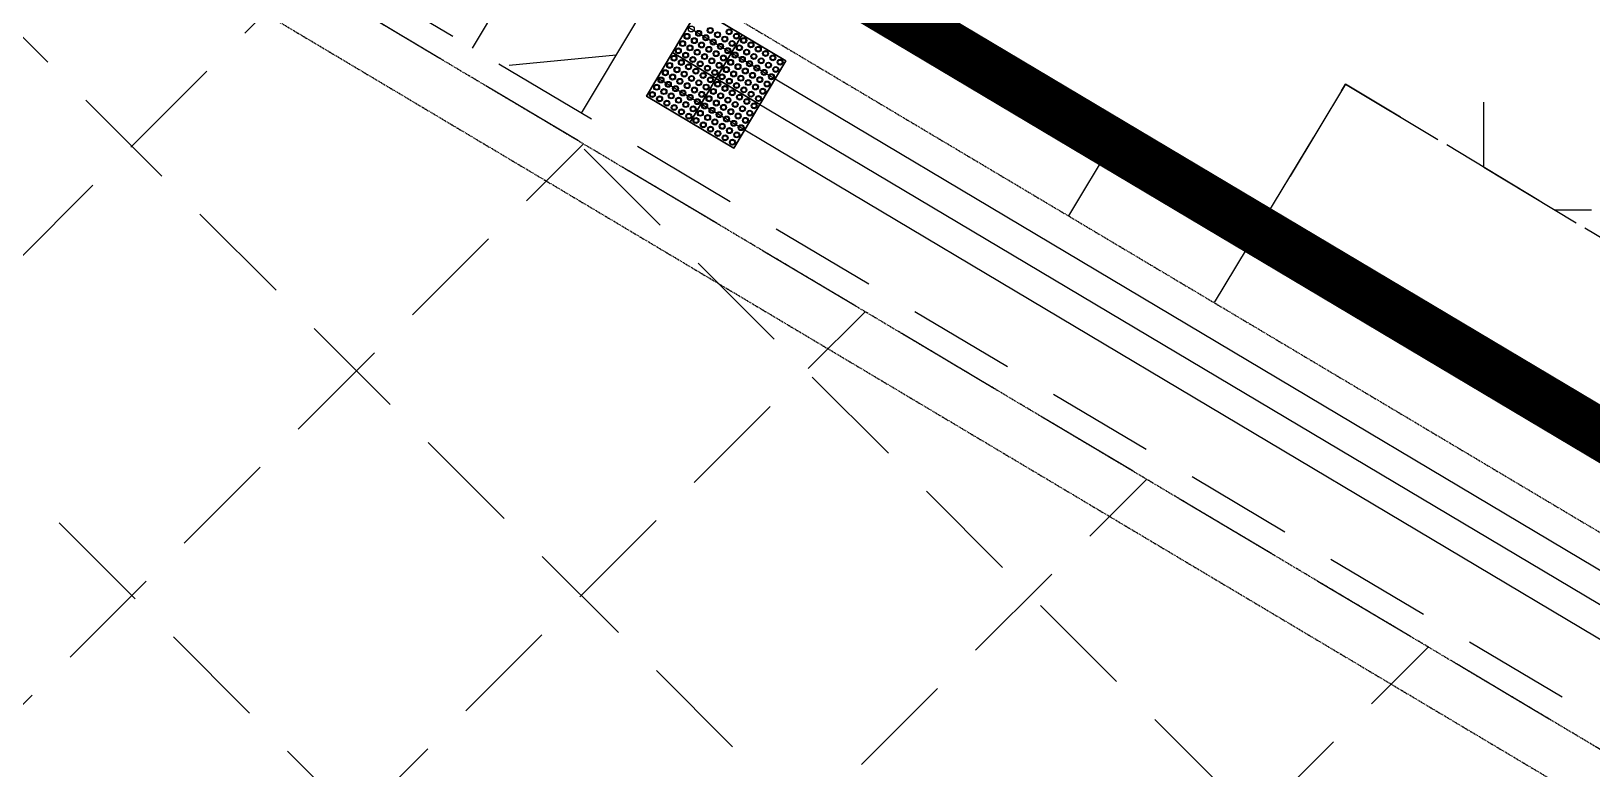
# Model space of a CAD drawing. Header units: millimetres. Extents: x 832728086 to 834530684, y 817551485 to 818349469.
# Drawn here: x 834316023 to 834325232, y 817907181 to 817911535 of the extents above; entities that cross this region are included whole.
import ezdxf

# ---------------------------------------------------------------- set-up
doc = ezdxf.new("R2010")
doc.units = ezdxf.units.MM
doc.header["$LTSCALE"] = 100
doc.linetypes.add('Hidden', pattern=[9.525, 6.35, -3.175])
doc.linetypes.add('Phasing$0$DASHED', pattern=[19.05, 12.7, -6.35])
for name, color, linetype in [('+C-160', 160, 'Hidden'), ('000-Tactile-l', 8, 'Continuous'), ('Phasing$0$Interface Line', 210, 'Continuous')]:
    doc.layers.add(name, color=color, linetype=linetype)
doc.layers.add('000-helpline', color=30, linetype='Continuous', lineweight=30, plot=False)

# ---------------------------------------------------------------- blocks, each defined once
blk = doc.blocks.new('tactile')
at = {"layer": '000-helpline', "ltscale": 0.015}
for points in [[(834320.2753, 817911.5634), (834320.1218, 817911.3057), (834319.8641, 817911.4592), (834320.0176, 817911.717)], [(834320.5331, 817911.4099), (834320.3795, 817911.1522), (834320.1218, 817911.3057), (834320.2753, 817911.5634)], [(834320.1218, 817911.3057), (834319.9683, 817911.048), (834319.7105, 817911.2015), (834319.8641, 817911.4592)], [(834320.3795, 817911.1522), (834320.226, 817910.8944), (834319.9683, 817911.048), (834320.1218, 817911.3057)]]:
    blk.add_lwpolyline(points, close=True, dxfattribs=at)
at = {"layer": '000-Tactile-l', "ltscale": 5e-05}
for p, q in [((834319.9536, 817911.6096), (834335.3016, 817902.4674)), ((834319.8641, 817911.4592), (834335.2121, 817902.317)), ((834319.7745, 817911.3089), (834335.1225, 817902.1667))]:
    blk.add_line(p, q, dxfattribs=at)
at = {"layer": '000-Tactile-l'}
blk.add_lwpolyline([(834320.0176, 817911.717), (834320.5331, 817911.4099), (834320.226, 817910.8944), (834319.7105, 817911.2015)], close=True, dxfattribs=at)
at = {"layer": '000-Tactile-l', "ltscale": 0.015}
for centre, radius in [((834319.9751, 817911.5968), 0.0175), ((834320.018, 817911.5712), 0.0175), ((834320.018, 817911.5712), 0.0125), ((834320.0866, 817911.5886), 0.0175), ((834320.0866, 817911.5886), 0.0125), ((834320.1296, 817911.563), 0.0175), ((834320.1981, 817911.5803), 0.0175), ((834320.1981, 817911.5803), 0.0125), ((834319.9239, 817911.5109), 0.0175), ((834319.9239, 817911.5109), 0.0125), ((834319.9495, 817911.5538), 0.0175), ((834319.9495, 817911.5538), 0.0125), ((834319.9669, 817911.4853), 0.0175), ((834319.9669, 817911.4853), 0.0125), ((834319.9925, 817911.5282), 0.0175), ((834319.9925, 817911.5282), 0.0125), ((834320.0354, 817911.5026), 0.0175), ((834320.0354, 817911.5026), 0.0125), ((834320.061, 817911.5456), 0.0175), ((834320.061, 817911.5456), 0.0125), ((834320.0784, 817911.4771), 0.0175), ((834320.0784, 817911.4771), 0.0125), ((834320.104, 817911.52), 0.0175), ((834320.104, 817911.52), 0.0125), ((834320.1296, 817911.563), 0.0125), ((834320.1469, 817911.4944), 0.0175), ((834320.1469, 817911.4944), 0.0125), ((834320.1725, 817911.5374), 0.0175), ((834320.1725, 817911.5374), 0.0125), ((834320.1899, 817911.4688), 0.0175), ((834320.2155, 817911.5118), 0.0175), ((834320.2155, 817911.5118), 0.0125), ((834320.2411, 817911.5548), 0.0175), ((834320.2411, 817911.5548), 0.0125), ((834320.2584, 817911.4862), 0.0175), ((834320.2584, 817911.4862), 0.0125), ((834320.284, 817911.5292), 0.0175), ((834320.284, 817911.5292), 0.0125), ((834320.327, 817911.5036), 0.0175), ((834320.327, 817911.5036), 0.0125), ((834320.3699, 817911.478), 0.0175), ((834320.3699, 817911.478), 0.0125), ((834319.8472, 817911.382), 0.0175), ((834319.8472, 817911.382), 0.0125), ((834319.8727, 817911.4249), 0.0175), ((834319.8727, 817911.4249), 0.0125), ((834319.8983, 817911.4679), 0.0175), ((834319.8983, 817911.4679), 0.0125), ((834319.9157, 817911.3994), 0.0175), ((834319.9157, 817911.3994), 0.0125), ((834319.9413, 817911.4423), 0.0175), ((834319.9413, 817911.4423), 0.0125), ((834319.9842, 817911.4167), 0.0175), ((834319.9842, 817911.4167), 0.0125), ((834320.0098, 817911.4597), 0.0175), ((834320.0098, 817911.4597), 0.0125), ((834320.0272, 817911.3911), 0.0175), ((834320.0272, 817911.3911), 0.0125), ((834320.0528, 817911.4341), 0.0175), ((834320.0528, 817911.4341), 0.0125), ((834320.0957, 817911.4085), 0.0175), ((834320.0957, 817911.4085), 0.0125), ((834320.1213, 817911.4515), 0.0175), ((834320.1213, 817911.4515), 0.0125), ((834320.1387, 817911.3829), 0.0175), ((834320.1387, 817911.3829), 0.0125), ((834320.1643, 817911.4259), 0.0175), ((834320.1643, 817911.4259), 0.0125), ((834320.1899, 817911.4688), 0.0125), ((834320.2072, 817911.4003), 0.0175), ((834320.2072, 817911.4003), 0.0125), ((834320.2328, 817911.4432), 0.0175), ((834320.2328, 817911.4432), 0.0125), ((834320.2758, 817911.4177), 0.0175), ((834320.2758, 817911.4177), 0.0125), ((834320.3014, 817911.4606), 0.0175), ((834320.3014, 817911.4606), 0.0125), ((834320.3187, 817911.3921), 0.0175), ((834320.3187, 817911.3921), 0.0125), ((834320.3443, 817911.435), 0.0175), ((834320.3443, 817911.435), 0.0125), ((834320.3873, 817911.4094), 0.0175), ((834320.3873, 817911.4094), 0.0125), ((834320.4129, 817911.4524), 0.0175), ((834320.4129, 817911.4524), 0.0125), ((834320.4302, 817911.3839), 0.0175), ((834320.4302, 817911.3839), 0.0125), ((834320.4558, 817911.4268), 0.0175), ((834320.4558, 817911.4268), 0.0125), ((834320.4988, 817911.4012), 0.0175), ((834320.4988, 817911.4012), 0.0125), ((834319.796, 817911.2961), 0.0175), ((834319.796, 817911.2961), 0.0125), ((834319.8216, 817911.339), 0.0175), ((834319.8216, 817911.339), 0.0125), ((834319.8645, 817911.3134), 0.0175), ((834319.8645, 817911.3134), 0.0125), ((834319.8901, 817911.3564), 0.0175), ((834319.8901, 817911.3564), 0.0125), ((834319.9075, 817911.2879), 0.0175), ((834319.9331, 817911.3308), 0.0175), ((834319.9331, 817911.3308), 0.0125), ((834319.9587, 817911.3738), 0.0175), ((834319.9587, 817911.3738), 0.0125), ((834319.976, 817911.3052), 0.0175), ((834319.976, 817911.3052), 0.0125), ((834320.0016, 817911.3482), 0.0175), ((834320.0016, 817911.3482), 0.0125), ((834320.0446, 817911.3226), 0.0175), ((834320.0446, 817911.3226), 0.0125), ((834320.0702, 817911.3656), 0.0175), ((834320.0702, 817911.3656), 0.0125), ((834320.0875, 817911.297), 0.0175), ((834320.0875, 817911.297), 0.0125), ((834320.1131, 817911.34), 0.0175), ((834320.1131, 817911.34), 0.0125), ((834320.1561, 817911.3144), 0.0175), ((834320.1561, 817911.3144), 0.0125), ((834320.1817, 817911.3573), 0.0175), ((834320.1817, 817911.3573), 0.0125), ((834320.199, 817911.2888), 0.0175), ((834320.2246, 817911.3317), 0.0175), ((834320.2246, 817911.3317), 0.0125), ((834320.2502, 817911.3747), 0.0175), ((834320.2502, 817911.3747), 0.0125), ((834320.2676, 817911.3062), 0.0175), ((834320.2676, 817911.3062), 0.0125), ((834320.2932, 817911.3491), 0.0175), ((834320.2932, 817911.3491), 0.0125), ((834320.3361, 817911.3235), 0.0175), ((834320.3361, 817911.3235), 0.0125), ((834320.3617, 817911.3665), 0.0175), ((834320.3617, 817911.3665), 0.0125), ((834320.3791, 817911.2979), 0.0175), ((834320.3791, 817911.2979), 0.0125), ((834320.4047, 817911.3409), 0.0175), ((834320.4047, 817911.3409), 0.0125), ((834320.4476, 817911.3153), 0.0175), ((834320.4476, 817911.3153), 0.0125), ((834320.4732, 817911.3583), 0.0175), ((834320.4732, 817911.3583), 0.0125), ((834319.7448, 817911.2102), 0.0175), ((834319.7448, 817911.2102), 0.0125), ((834319.7704, 817911.2531), 0.0175), ((834319.7704, 817911.2531), 0.0125), ((834319.8133, 817911.2275), 0.0175), ((834319.8133, 817911.2275), 0.0125), ((834319.8389, 817911.2705), 0.0175), ((834319.8389, 817911.2705), 0.0125), ((834319.8563, 817911.2019), 0.0175), ((834319.8563, 817911.2019), 0.0125), ((834319.8819, 817911.2449), 0.0175), ((834319.8819, 817911.2449), 0.0125), ((834319.9075, 817911.2879), 0.0125), ((834319.9249, 817911.2193), 0.0175), ((834319.9249, 817911.2193), 0.0125), ((834319.9504, 817911.2623), 0.0175), ((834319.9504, 817911.2623), 0.0125), ((834319.9678, 817911.1937), 0.0175), ((834319.9934, 817911.2367), 0.0175), ((834319.9934, 817911.2367), 0.0125), ((834320.019, 817911.2796), 0.0175), ((834320.019, 817911.2796), 0.0125), ((834320.0364, 817911.2111), 0.0175), ((834320.0364, 817911.2111), 0.0125), ((834320.0619, 817911.2541), 0.0175), ((834320.0619, 817911.2541), 0.0125), ((834320.1049, 817911.2285), 0.0175), ((834320.1049, 817911.2285), 0.0125), ((834320.1305, 817911.2714), 0.0175), ((834320.1305, 817911.2714), 0.0125), ((834320.1479, 817911.2029), 0.0175), ((834320.1479, 817911.2029), 0.0125), ((834320.1734, 817911.2458), 0.0175), ((834320.1734, 817911.2458), 0.0125), ((834320.199, 817911.2888), 0.0125), ((834320.2164, 817911.2202), 0.0175), ((834320.2164, 817911.2202), 0.0125), ((834320.242, 817911.2632), 0.0175), ((834320.242, 817911.2632), 0.0125), ((834320.2594, 817911.1947), 0.0175), ((834320.2849, 817911.2376), 0.0175), ((834320.2849, 817911.2376), 0.0125), ((834320.3105, 817911.2806), 0.0175), ((834320.3105, 817911.2806), 0.0125), ((834320.3279, 817911.212), 0.0175), ((834320.3279, 817911.212), 0.0125), ((834320.3535, 817911.255), 0.0175), ((834320.3535, 817911.255), 0.0125), ((834320.3964, 817911.2294), 0.0175), ((834320.3964, 817911.2294), 0.0125), ((834320.422, 817911.2724), 0.0175), ((834320.422, 817911.2724), 0.0125), ((834319.7878, 817911.1846), 0.0175), ((834319.7878, 817911.1846), 0.0125), ((834319.8307, 817911.159), 0.0175), ((834319.8307, 817911.159), 0.0125), ((834319.8737, 817911.1334), 0.0175), ((834319.8737, 817911.1334), 0.0125), ((834319.8993, 817911.1764), 0.0175), ((834319.8993, 817911.1764), 0.0125), ((834319.9166, 817911.1078), 0.0175), ((834319.9166, 817911.1078), 0.0125), ((834319.9422, 817911.1508), 0.0175), ((834319.9422, 817911.1508), 0.0125), ((834319.9678, 817911.1937), 0.0125), ((834319.9852, 817911.1252), 0.0175), ((834319.9852, 817911.1252), 0.0125), ((834320.0108, 817911.1681), 0.0175), ((834320.0108, 817911.1681), 0.0125), ((834320.0537, 817911.1426), 0.0175), ((834320.0537, 817911.1426), 0.0125), ((834320.0793, 817911.1855), 0.0175), ((834320.0793, 817911.1855), 0.0125), ((834320.0967, 817911.117), 0.0175), ((834320.0967, 817911.117), 0.0125), ((834320.1223, 817911.1599), 0.0175), ((834320.1223, 817911.1599), 0.0125), ((834320.1652, 817911.1343), 0.0175), ((834320.1652, 817911.1343), 0.0125), ((834320.1908, 817911.1773), 0.0175), ((834320.1908, 817911.1773), 0.0125), ((834320.2082, 817911.1087), 0.0175), ((834320.2082, 817911.1087), 0.0125), ((834320.2338, 817911.1517), 0.0175), ((834320.2338, 817911.1517), 0.0125), ((834320.2594, 817911.1947), 0.0125), ((834320.2767, 817911.1261), 0.0175), ((834320.2767, 817911.1261), 0.0125), ((834320.3023, 817911.1691), 0.0175), ((834320.3023, 817911.1691), 0.0125), ((834320.3197, 817911.1005), 0.0175), ((834320.3453, 817911.1435), 0.0175), ((834320.3453, 817911.1435), 0.0125), ((834320.3709, 817911.1864), 0.0175), ((834320.3709, 817911.1864), 0.0125), ((834319.9596, 817911.0822), 0.0175), ((834319.9596, 817911.0822), 0.0125), ((834320.0025, 817911.0566), 0.0175), ((834320.0025, 817911.0566), 0.0125), ((834320.0281, 817911.0996), 0.0175), ((834320.0281, 817911.0996), 0.0125), ((834320.0455, 817911.0311), 0.0175), ((834320.0455, 817911.0311), 0.0125), ((834320.0711, 817911.074), 0.0175), ((834320.0711, 817911.074), 0.0125), ((834320.114, 817911.0484), 0.0175), ((834320.114, 817911.0484), 0.0125), ((834320.1396, 817911.0914), 0.0175), ((834320.1396, 817911.0914), 0.0125), ((834320.157, 817911.0228), 0.0175), ((834320.157, 817911.0228), 0.0125), ((834320.1826, 817911.0658), 0.0175), ((834320.1826, 817911.0658), 0.0125), ((834320.2255, 817911.0402), 0.0175), ((834320.2255, 817911.0402), 0.0125), ((834320.2511, 817911.0832), 0.0175), ((834320.2511, 817911.0832), 0.0125), ((834320.2685, 817911.0146), 0.0175), ((834320.2685, 817911.0146), 0.0125), ((834320.2941, 817911.0576), 0.0175), ((834320.2941, 817911.0576), 0.0125), ((834320.3197, 817911.1005), 0.0125), ((834320.0885, 817911.0055), 0.0175), ((834320.0885, 817911.0055), 0.0125), ((834320.1314, 817910.9799), 0.0175), ((834320.1314, 817910.9799), 0.0125), ((834320.1744, 817910.9543), 0.0175), ((834320.1744, 817910.9543), 0.0125), ((834320.2, 817910.9972), 0.0175), ((834320.2, 817910.9972), 0.0125), ((834320.2173, 817910.9287), 0.0175), ((834320.2173, 817910.9287), 0.0125), ((834320.2429, 817910.9717), 0.0175), ((834320.2429, 817910.9717), 0.0125)]:
    blk.add_circle(centre, radius, dxfattribs=at)
blk = doc.blocks.new('A$C062A3D83')
at = {"layer": '+C-160', "ltscale": 0.01}
for p, q in [((11466.8, -103634.6), (-42039.2, -71763.2)), ((11466.8, -103634.6), (-39966.6, -72997.8)), ((-37684.5, -73076.8), (12029.7, -102689.6)), ((-40120.1, -73255.5), (11313.3, -103892.3))]:
    blk.add_line(p, q, dxfattribs=at)
at = {"layer": '+C-160'}
for p, q in [((12285.6, -102260), (-37428.6, -72647.2)), ((11543.6, -103505.7), (-39889.8, -72868.9)), ((11466.8, -103634.6), (-39966.6, -72997.8)), ((-69.4, -94894.1), (-15303.6, -85826.2)), ((39.2, -103811.5), (-17233, -86539.3)), ((12992.7, -114113.4), (-10675.1, -90445.6)), ((-4706.5, -93826.2), (-4220.4, -93010)), ((-4220.4, -93010), (-3857.5, -93866.4)), ((-10090, -97777.9), (-5713.2, -93401.2)), ((-4062.2, -94210), (-3576, -93393.8)), ((-3857.5, -93866.4), (-4783.3, -93955.1)), ((446.3, -94037.3), (-69.4, -94894.1)), ((-69.4, -94894.1), (446.3, -94037.3)), ((4034.6, -96197.7), (446.3, -94037.3)), ((446.3, -94037.3), (4034.6, -96197.7)), ((1261.7, -94528.2), (1261.7, -94145)), ((-8428.2, -98767.8), (-4051.4, -94391)), ((15259.3, -113728.3), (-4117.1, -94351.9)), ((-931.5, -94387.1, -4268.8), (-1189.4, -94815.5, -6381.5)), ((1679.9, -94780), (1896.7, -94780)), ((-72.3, -94898.9, -4249), (-330.2, -95327.2, -6361.7)), ((3518.9, -97054.4), (-69.4, -94894.1)), ((-6766.4, -99757.6), (-2389.7, -95380.9)), ((-5104.6, -100747.5), (-727.9, -96370.7)), ((-3442.8, -101737.3), (933.9, -97360.6))]:
    blk.add_line(p, q, dxfattribs=at)
at = {"layer": '+C-160', "ltscale": 5e-05}
blk.add_arc((579167.1, 949579.7), 1191682.3, 240.4952918, 241.317967, dxfattribs=at)

msp = doc.modelspace()

# ---------------------------------------------------------------- linework, layer by layer
at = {"layer": 'Phasing$0$Interface Line', "linetype": 'Phasing$0$DASHED', "const_width": 300}
msp.add_lwpolyline([(834396618.6862, 817844624.6933), (834355094.9347, 817883248.2159), (834330727.6514, 817905913.5649), (834285903.9617, 817932611.5768, -0.097044956), (834283193.3836, 817935040.7698), (834288404.7088, 817952664.5226), (834289323.8066, 817952861.5085), (834263278.8209, 817982455.5642)], format="xyb", dxfattribs=at)

# ---------------------------------------------------------------- block references
at = {"layer": '+C-160', "ltscale": 5}
msp.add_blockref('A$C062A3D83', (834323333.3128, 818005260.0327), dxfattribs=at)
at = {"layer": '000-Tactile-l', "xscale": 1000, "yscale": 1000, "zscale": 1000}
msp.add_blockref('tactile', (-56.4905, -49.2817, -0.0703), dxfattribs=at)

doc.saveas('drawing.dxf')
